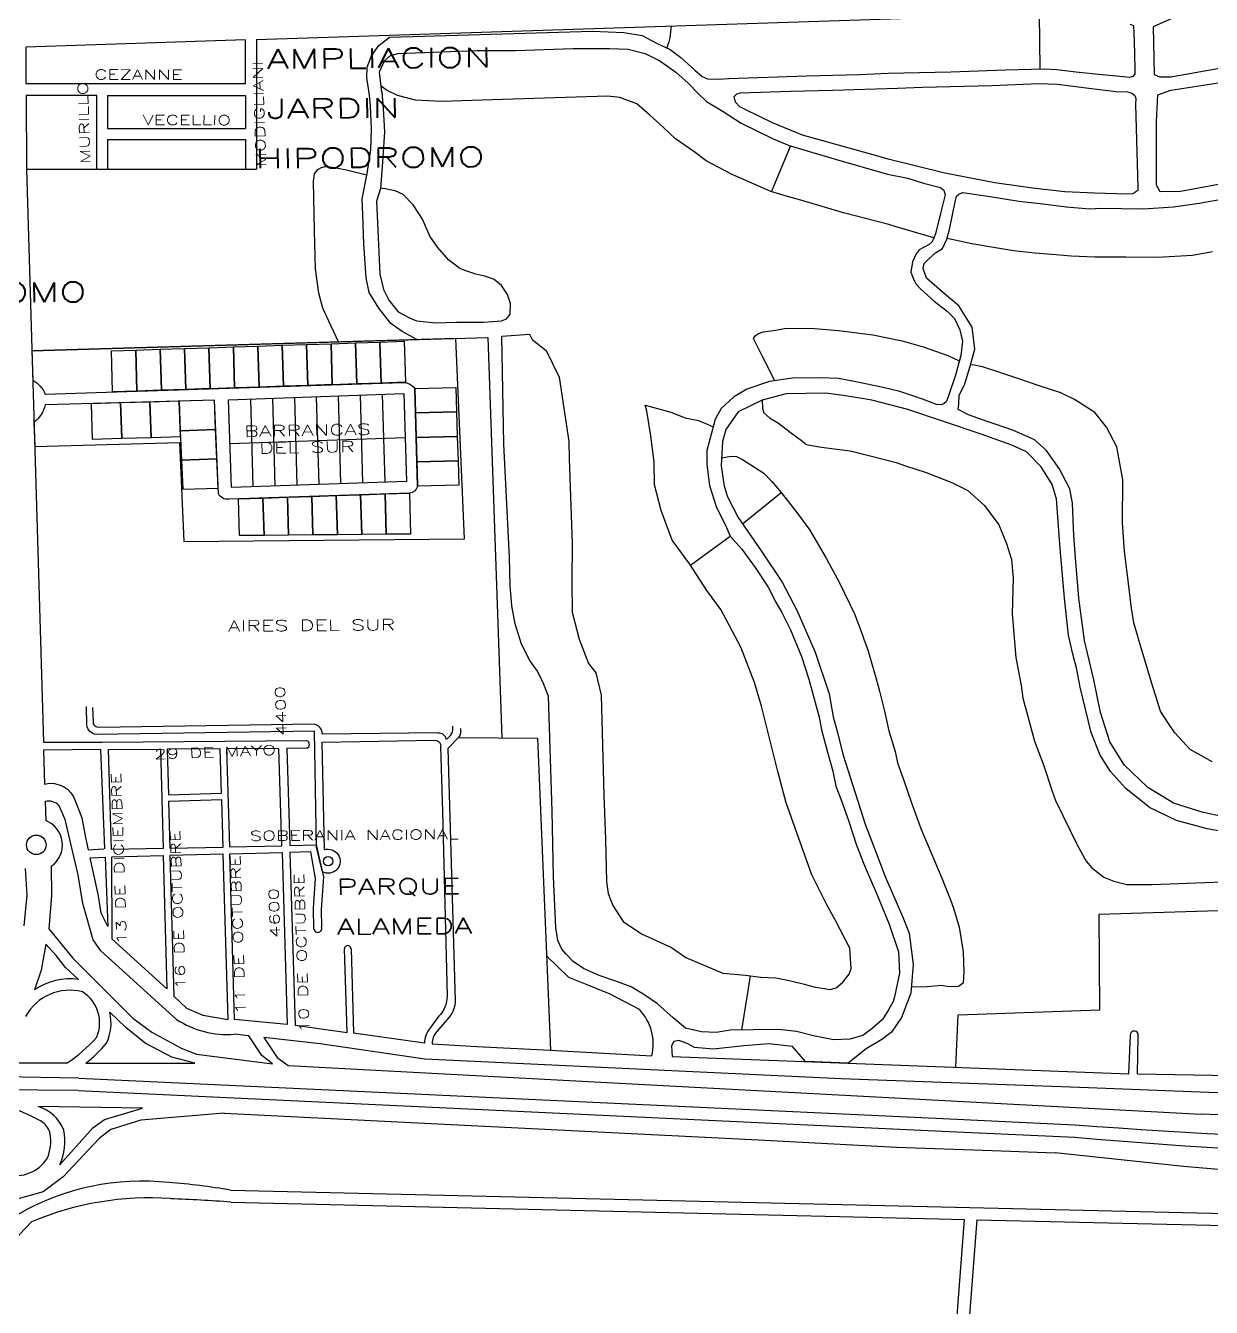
# Model space of a CAD drawing. Header units: millimetres. Extents: x 4374322 to 4409026, y 6503580 to 6534206.
# Drawn here: x 4387386 to 4388599, y 6518517 to 6519829 of the extents above; entities that cross this region are included whole.
import ezdxf

# ---------------------------------------------------------------- set-up
doc = ezdxf.new("R2010")
doc.units = ezdxf.units.MM
for name, color, linetype in [('LINEA CALLE', 252, 'Continuous'), ('LOTES', 252, 'Continuous'), ('NOMBRE BARRIO', 8, 'Continuous'), ('NOMBRE CALLE', 252, 'Continuous')]:
    doc.layers.add(name, color=color, linetype=linetype)
doc.styles.add('ROMANS', font='romans')

msp = doc.modelspace()

# ---------------------------------------------------------------- linework, layer by layer
at = {"layer": 'LINEA CALLE', "transparency": 33554687}
for p, q in [((4387622, 6519814.9), (4388480.1, 6519843)), ((4388423.1, 6519841.1), (4388423.8, 6519784.9)), ((4388581.1, 6519846.3), (4388539.8, 6519828)), ((4388046.5, 6519828.8), (4388044.9, 6519816.8)), ((4388520, 6519828.9), (4388516, 6519830.4)), ((4388520.5, 6519813.4), (4388520, 6519828.9)), ((4388539.8, 6519828), (4388540.8, 6519779.1)), ((4387622, 6519814.9), (4387622, 6519682.1)), ((4387747.1, 6519808.9), (4387758, 6519817.4)), ((4387758, 6519817.4), (4387965.9, 6519823.5)), ((4387965.9, 6519823.5), (4387998, 6519822.3)), ((4387998, 6519822.3), (4388016.8, 6519819)), ((4388016.8, 6519819), (4388031.2, 6519811.3)), ((4388044.9, 6519816.8), (4388043.9, 6519812.7)), ((4387739.6, 6519798.1), (4387747.1, 6519808.9)), ((4387767, 6519800.5), (4387847.6, 6519803.7)), ((4387847.6, 6519803.7), (4387887, 6519803.6)), ((4387887, 6519803.6), (4387946.1, 6519805.8)), ((4387946.1, 6519805.8), (4387983.2, 6519805.9)), ((4387983.2, 6519805.9), (4388002.3, 6519805.1)), ((4388002.3, 6519805.1), (4388019.8, 6519800.5)), ((4388031.2, 6519811.3), (4388045.3, 6519804.7)), ((4388043.9, 6519812.7), (4388042, 6519806.3)), ((4388045.3, 6519804.7), (4388056.1, 6519796.7)), ((4388521.1, 6519785.1), (4388520.5, 6519813.4)), ((4387735.1, 6519786.8), (4387739.6, 6519798.1)), ((4387747.8, 6519782), (4387752.9, 6519793)), ((4387752.9, 6519793), (4387759.2, 6519798.7)), ((4387759.2, 6519798.7), (4387767, 6519800.5)), ((4388019.8, 6519800.5), (4388034.9, 6519793.3)), ((4388034.9, 6519793.3), (4388051.3, 6519781.4)), ((4388056.1, 6519796.7), (4388070.5, 6519783.5)), ((4387734.9, 6519776), (4387735.1, 6519786.8)), ((4387737.5, 6519758), (4387734.9, 6519776)), ((4387750.2, 6519760.9), (4387747.8, 6519782)), ((4388051.3, 6519781.4), (4388063.7, 6519770.3)), ((4388070.5, 6519783.5), (4388078, 6519777.2)), ((4388078, 6519777.2), (4388083.5, 6519774.6)), ((4388083.5, 6519774.6), (4388094.9, 6519774.3)), ((4388094.9, 6519774.3), (4388105.5, 6519774.9)), ((4388105.5, 6519774.9), (4388184.9, 6519777.9)), ((4388184.9, 6519777.9), (4388239.2, 6519779.1)), ((4388239.2, 6519779.1), (4388268.4, 6519780.4)), ((4388268.4, 6519780.4), (4388332.7, 6519781.9)), ((4388332.7, 6519781.9), (4388388.6, 6519783.9)), ((4388388.6, 6519783.9), (4388415.3, 6519784.7)), ((4388415.3, 6519784.7), (4388428.6, 6519785.1)), ((4388428.6, 6519785.1), (4388441.2, 6519784.2)), ((4388441.2, 6519784.2), (4388460.4, 6519781.9)), ((4388460.4, 6519781.9), (4388487.6, 6519779.2)), ((4388487.6, 6519779.2), (4388509.2, 6519777.2)), ((4388509.2, 6519777.2), (4388515.8, 6519776.5)), ((4388515.8, 6519776.5), (4388519.6, 6519777.3)), ((4388519.6, 6519777.3), (4388521.1, 6519779.8)), ((4388521.1, 6519779.8), (4388521.1, 6519785.1)), ((4388540.8, 6519779.1), (4388546.1, 6519776.8)), ((4388546.1, 6519776.8), (4388557.7, 6519776.7)), ((4388557.7, 6519776.7), (4388607.5, 6519785.5)), ((4387755.1, 6519763), (4387749.4, 6519767.3)), ((4387766.3, 6519757.6), (4387755.1, 6519763)), ((4388063.7, 6519770.3), (4388074.1, 6519759.8)), ((4388117.3, 6519760.4), (4388168.6, 6519762.1)), ((4388168.6, 6519762.1), (4388211.5, 6519763.1)), ((4388211.5, 6519763.1), (4388278.1, 6519765.3)), ((4388278.1, 6519765.3), (4388303.6, 6519766.2)), ((4388303.6, 6519766.2), (4388374.4, 6519768)), ((4388374.4, 6519768), (4388422.6, 6519769.8)), ((4388422.6, 6519769.8), (4388441.7, 6519769.2)), ((4388441.7, 6519769.2), (4388476.5, 6519764.9)), ((4388476.5, 6519764.9), (4388501.9, 6519761.9)), ((4388501.9, 6519761.9), (4388513.5, 6519761.3)), ((4388544.5, 6519758.5), (4388557.7, 6519763.1)), ((4388557.7, 6519763.1), (4388584.4, 6519767.1)), ((4388584.4, 6519767.1), (4388623.6, 6519773.4)), ((4387469.5, 6519757.7), (4387610.8, 6519757.7)), ((4387469.5, 6519757.7), (4387469.5, 6519723.7)), ((4387610.8, 6519757.7), (4387610.8, 6519723.7)), ((4387738.5, 6519747.1), (4387737.5, 6519758)), ((4387750.2, 6519760.9), (4387751.7, 6519744.2)), ((4387784.8, 6519752.8), (4387766.3, 6519757.6)), ((4387811.2, 6519751.6), (4387784.8, 6519752.8)), ((4387863.6, 6519753.1), (4387811.2, 6519751.6)), ((4387927.4, 6519755.1), (4387863.6, 6519753.1)), ((4387981.6, 6519757), (4387927.4, 6519755.1)), ((4387993.9, 6519755.7), (4387981.6, 6519757)), ((4388011.2, 6519749), (4387993.9, 6519755.7)), ((4388024.3, 6519738), (4388011.2, 6519749)), ((4388074.1, 6519759.8), (4388082.5, 6519751.4)), ((4388082.5, 6519751.4), (4388099.7, 6519741.2)), ((4388110.7, 6519756.5), (4388113.6, 6519759.3)), ((4388112.1, 6519750.8), (4388110.7, 6519756.5)), ((4388116.5, 6519746.1), (4388112.1, 6519750.8)), ((4388113.6, 6519759.3), (4388117.3, 6519760.4)), ((4388513.5, 6519761.3), (4388517.7, 6519760.1)), ((4388517.7, 6519760.1), (4388520.9, 6519757.6)), ((4388520.9, 6519757.6), (4388522.1, 6519754.6)), ((4388522.1, 6519754.6), (4388521.7, 6519748.3)), ((4388521.7, 6519748.3), (4388524.1, 6519663.6)), ((4388543.1, 6519731), (4388544.5, 6519758.5)), ((4387739.7, 6519723.5), (4387738.5, 6519747.1)), ((4387751.7, 6519744.2), (4387753, 6519720.3)), ((4388038.4, 6519724.9), (4388024.3, 6519738)), ((4388099.7, 6519741.2), (4388118, 6519729.2)), ((4388122.2, 6519743.2), (4388116.5, 6519746.1)), ((4388150.2, 6519729.6), (4388122.2, 6519743.2)), ((4387469.5, 6519723.7), (4387610.8, 6519723.7)), ((4387739.1, 6519701.9), (4387739.7, 6519723.5)), ((4388050.9, 6519713.3), (4388038.4, 6519724.9)), ((4388118, 6519729.2), (4388150.8, 6519713.4)), ((4388180.8, 6519717.2), (4388150.2, 6519729.6)), ((4388543, 6519666), (4388543.1, 6519731)), ((4387469.5, 6519712.6), (4387469.5, 6519682.1)), ((4387469.5, 6519712.6), (4387610.8, 6519712.6)), ((4387610.8, 6519712.6), (4387610.8, 6519682.1)), ((4387753, 6519720.3), (4387751.7, 6519699.5)), ((4388069.4, 6519700.3), (4388050.9, 6519713.3)), ((4388150.8, 6519713.4), (4388167, 6519706.3)), ((4388249.3, 6519698.1), (4388180.8, 6519717.2)), ((4387735.2, 6519677.9), (4387739.1, 6519701.9)), ((4387751.7, 6519699.5), (4387750.2, 6519680.3)), ((4388082.1, 6519690.9), (4388069.4, 6519700.3)), ((4388149, 6519659.1), (4388168.4, 6519705.8)), ((4388167, 6519706.3), (4388215.6, 6519692.1)), ((4388269.8, 6519692.3), (4388249.3, 6519698.1)), ((4387684.6, 6519681.9), (4387688.4, 6519684.1)), ((4387688.4, 6519684.1), (4387692.2, 6519684.8)), ((4387692.2, 6519684.8), (4387699.6, 6519684.3)), ((4387699.6, 6519684.3), (4387714, 6519681.4)), ((4388094.6, 6519684.3), (4388082.1, 6519690.9)), ((4388108.7, 6519676.7), (4388094.6, 6519684.3)), ((4388215.6, 6519692.1), (4388267.9, 6519677)), ((4388326.3, 6519678.2), (4388269.8, 6519692.3)), ((4387386.7, 6519682.1), (4387403.8, 6519095.8)), ((4387386.7, 6519682.1), (4387622, 6519682.1)), ((4387680.3, 6519670), (4387681.4, 6519677.4)), ((4387681.4, 6519619.2), (4387680.3, 6519670)), ((4387681.4, 6519677.4), (4387684.6, 6519681.9)), ((4387714, 6519681.4), (4387727.8, 6519678.2)), ((4387727.8, 6519678.2), (4387734.9, 6519676.4)), ((4387730, 6519651.8), (4387735.2, 6519677.9)), ((4387750.2, 6519680.3), (4387748.8, 6519662.5)), ((4388148.3, 6519659.3), (4388108.7, 6519676.7)), ((4388267.9, 6519677), (4388288.5, 6519672.9)), ((4388288.5, 6519672.9), (4388304.5, 6519667.9)), ((4388377.6, 6519668.4), (4388326.3, 6519678.2)), ((4387748.8, 6519662.5), (4387744.9, 6519649.4)), ((4387753.8, 6519662.1), (4387748.8, 6519662.8)), ((4387763.9, 6519660), (4387753.8, 6519662.1)), ((4387772.1, 6519656.4), (4387763.9, 6519660)), ((4388165.3, 6519654.1), (4388148.3, 6519659.3)), ((4388304.5, 6519667.9), (4388322, 6519663.6)), ((4388322, 6519663.6), (4388325.5, 6519660.9)), ((4388325.5, 6519660.9), (4388326.9, 6519655.9)), ((4388338.5, 6519654.5), (4388340.9, 6519656.8)), ((4388340.9, 6519656.8), (4388344.4, 6519658.2)), ((4388344.4, 6519658.2), (4388346.9, 6519658.1)), ((4388346.9, 6519658.1), (4388372.8, 6519654.4)), ((4388404.3, 6519664.5), (4388377.6, 6519668.4)), ((4388416.2, 6519662.8), (4388404.3, 6519664.5)), ((4388449.3, 6519659.1), (4388416.2, 6519662.8)), ((4388479.6, 6519657.7), (4388449.3, 6519659.1)), ((4388513.3, 6519656.6), (4388479.6, 6519657.7)), ((4388519, 6519657), (4388513.3, 6519656.6)), ((4388523.9, 6519660.3), (4388519, 6519657)), ((4388524.1, 6519663.6), (4388523.9, 6519660.3)), ((4388546.9, 6519659), (4388543, 6519666)), ((4388567.5, 6519659.5), (4388546.9, 6519659)), ((4388613.8, 6519668), (4388567.5, 6519659.5)), ((4387730.7, 6519635.6), (4387730, 6519651.8)), ((4387744.9, 6519649.4), (4387746.2, 6519619.7)), ((4387782.2, 6519645.8), (4387772.1, 6519656.4)), ((4387791.9, 6519631.2), (4387782.2, 6519645.8)), ((4388179.1, 6519650.4), (4388165.3, 6519654.1)), ((4388222.8, 6519637.6), (4388179.1, 6519650.4)), ((4388326.9, 6519655.9), (4388322.1, 6519636.7)), ((4388331.3, 6519620.4), (4388337.2, 6519648.7)), ((4388337.2, 6519648.7), (4388338.5, 6519654.5)), ((4388372.8, 6519654.4), (4388402.3, 6519649.4)), ((4388402.3, 6519649.4), (4388424.2, 6519647.1)), ((4388424.2, 6519647.1), (4388450.9, 6519643.7)), ((4388450.9, 6519643.7), (4388474.8, 6519641.8)), ((4388529.5, 6519641.8), (4388560.4, 6519643.7)), ((4388560.4, 6519643.7), (4388586.6, 6519647.4)), ((4388586.6, 6519647.4), (4388613.7, 6519652.2)), ((4387731.7, 6519605.7), (4387730.7, 6519635.6)), ((4387799.3, 6519613.5), (4387791.9, 6519631.2)), ((4388269.2, 6519625.5), (4388222.8, 6519637.6)), ((4388322.1, 6519636.7), (4388316.8, 6519616)), ((4388474.8, 6519641.8), (4388485.9, 6519642.3)), ((4388485.9, 6519642.3), (4388529.5, 6519641.8)), ((4387682.3, 6519580.3), (4387681.4, 6519619.2)), ((4387746.2, 6519619.7), (4387748.3, 6519574.7)), ((4388276.5, 6519623.1), (4388269.2, 6519625.5)), ((4388315.3, 6519612.1), (4388276.5, 6519623.1)), ((4388328.4, 6519610.6), (4388331.3, 6519620.4)), ((4387734.1, 6519570.9), (4387731.7, 6519605.7)), ((4387807.3, 6519602.4), (4387799.3, 6519613.5)), ((4388310.3, 6519605), (4388300.3, 6519599.7)), ((4388313.6, 6519607.7), (4388310.3, 6519605)), ((4388316.8, 6519616), (4388313.6, 6519607.7)), ((4388324.2, 6519600.9), (4388328.4, 6519610.6)), ((4388328.7, 6519611.7), (4388354.1, 6519606.2)), ((4388354.1, 6519606.2), (4388372.2, 6519603.1)), ((4387818.5, 6519589.3), (4387807.3, 6519602.4)), ((4388297.1, 6519595.6), (4388293.5, 6519587.5)), ((4388300.3, 6519599.7), (4388297.1, 6519595.6)), ((4388310.2, 6519590.6), (4388317, 6519596.6)), ((4388317, 6519596.6), (4388324.2, 6519600.9)), ((4388372.2, 6519603.1), (4388396.6, 6519599.1)), ((4388396.6, 6519599.1), (4388418.5, 6519596.7)), ((4388418.5, 6519596.7), (4388439.9, 6519594.8)), ((4388439.9, 6519594.8), (4388455.9, 6519593.6)), ((4388455.9, 6519593.6), (4388480.1, 6519592.6)), ((4388480.1, 6519592.6), (4388511.6, 6519592.5)), ((4388511.6, 6519592.5), (4388544.1, 6519592.2)), ((4388544.1, 6519592.2), (4388580, 6519594.2)), ((4388580, 6519594.2), (4388600.5, 6519598)), ((4387685.7, 6519555.2), (4387682.3, 6519580.3)), ((4387830.2, 6519580.6), (4387818.5, 6519589.3)), ((4387836.1, 6519578.2), (4387830.2, 6519580.6)), ((4387846.6, 6519574.6), (4387836.1, 6519578.2)), ((4388293.5, 6519587.5), (4388291.8, 6519576.9)), ((4388304.3, 6519580.4), (4388305.4, 6519585.8)), ((4388307.6, 6519570.7), (4388304.3, 6519580.4)), ((4388305.4, 6519585.8), (4388310.2, 6519590.6)), ((4387737.4, 6519556), (4387734.1, 6519570.9)), ((4387748.3, 6519574.7), (4387752, 6519558.9)), ((4387855.7, 6519572.8), (4387846.6, 6519574.6)), ((4387865.1, 6519569.2), (4387855.7, 6519572.8)), ((4387872.6, 6519563.1), (4387865.1, 6519569.2)), ((4388291.8, 6519576.9), (4388294, 6519570.5)), ((4388294, 6519570.5), (4388296.8, 6519565)), ((4388296.8, 6519565), (4388301.6, 6519559.8)), ((4388323.9, 6519556.5), (4388307.6, 6519570.7)), ((4387689.9, 6519539.9), (4387685.7, 6519555.2)), ((4387747.1, 6519539.9), (4387737.4, 6519556)), ((4387752, 6519558.9), (4387757.3, 6519548.3)), ((4387879, 6519553.9), (4387872.6, 6519563.1)), ((4387881.8, 6519544.6), (4387879, 6519553.9)), ((4388301.6, 6519559.8), (4388315.5, 6519547.2)), ((4388340.8, 6519542.5), (4388323.9, 6519556.5)), ((4387695.9, 6519526.5), (4387689.9, 6519539.9)), ((4387759.5, 6519524.4), (4387747.1, 6519539.9)), ((4387757.3, 6519548.3), (4387766.9, 6519536.2)), ((4387881.5, 6519533.9), (4387881.8, 6519544.6)), ((4388315.5, 6519547.2), (4388328.7, 6519537)), ((4388354.6, 6519520.4), (4388340.8, 6519542.5)), ((4387706, 6519505.5), (4387695.9, 6519526.5)), ((4387766.9, 6519536.2), (4387778.6, 6519530.1)), ((4387778.6, 6519530.1), (4387785.7, 6519527)), ((4387785.7, 6519527), (4387806, 6519525)), ((4387806, 6519525), (4387826.8, 6519525.5)), ((4387826.8, 6519525.5), (4387854.4, 6519525.7)), ((4387854.4, 6519525.7), (4387872.7, 6519527.1)), ((4387872.7, 6519527.1), (4387877.8, 6519528.9)), ((4387877.8, 6519528.9), (4387881.5, 6519533.9)), ((4388328.7, 6519537), (4388336.2, 6519529.2)), ((4388336.2, 6519529.2), (4388341.8, 6519517.8)), ((4387771.2, 6519516.1), (4387759.5, 6519524.4)), ((4387785.9, 6519507.8), (4387771.2, 6519516.1)), ((4387872.9, 6519511.2), (4387901.4, 6519513.2)), ((4387901.4, 6519513.2), (4387904, 6519507.8)), ((4388130.8, 6519508.9), (4388132.7, 6519512.1)), ((4388132.7, 6519512.1), (4388135.9, 6519514.1)), ((4388135.9, 6519514.1), (4388140.4, 6519515.7)), ((4388140.4, 6519515.7), (4388151.1, 6519517.2)), ((4388151.1, 6519517.2), (4388164.5, 6519519.5)), ((4388164.5, 6519519.5), (4388193.2, 6519519)), ((4388193.2, 6519519), (4388217.6, 6519517)), ((4388217.6, 6519517), (4388252.8, 6519512.6)), ((4388252.8, 6519512.6), (4388282.8, 6519506.5)), ((4388341.8, 6519517.8), (4388344.4, 6519506.1)), ((4388357.1, 6519497.9), (4388354.6, 6519520.4)), ((4387392.1, 6519496.4), (4387858.6, 6519509.9)), ((4387858.6, 6519509.9), (4387873.2, 6519100)), ((4387875, 6519400.9), (4387872.9, 6519511.2)), ((4387904, 6519507.8), (4387918.4, 6519496.6)), ((4388133.6, 6519502.7), (4388130.8, 6519508.9)), ((4388139.5, 6519491.3), (4388133.6, 6519502.7)), ((4388282.8, 6519506.5), (4388304.4, 6519500.2)), ((4388304.4, 6519500.2), (4388329.7, 6519491.4)), ((4388344.4, 6519506.1), (4388342.8, 6519491.5)), ((4387918.4, 6519496.6), (4387931.9, 6519469.2)), ((4388152.6, 6519465.7), (4388139.5, 6519491.3)), ((4388329.7, 6519491.4), (4388341.3, 6519485.9)), ((4388342.8, 6519491.5), (4388337.5, 6519471.5)), ((4388352.3, 6519480.6), (4388357.1, 6519497.9)), ((4388346.8, 6519462.4), (4388352.3, 6519480.6)), ((4388356.6, 6519481.5), (4388352.7, 6519482.1)), ((4388365, 6519479.9), (4388356.6, 6519481.5)), ((4388381.6, 6519474.4), (4388365, 6519479.9)), ((4388401.1, 6519467.8), (4388381.6, 6519474.4)), ((4387931.9, 6519469.2), (4387936.6, 6519437.5)), ((4388147.1, 6519464.9), (4388123.9, 6519457)), ((4388170.7, 6519468.4), (4388147.1, 6519464.9)), ((4388198.5, 6519468.6), (4388170.7, 6519468.4)), ((4388217.8, 6519467.8), (4388198.5, 6519468.6)), ((4388235.2, 6519464.7), (4388217.8, 6519467.8)), ((4388263.3, 6519458.6), (4388235.2, 6519464.7)), ((4388337.5, 6519471.5), (4388329.8, 6519449.3)), ((4388341.3, 6519450.4), (4388346.8, 6519462.4)), ((4388423.1, 6519460.5), (4388401.1, 6519467.8)), ((4388445.1, 6519453.2), (4388423.1, 6519460.5)), ((4388110.1, 6519449), (4388097.7, 6519437.1)), ((4388123.9, 6519457), (4388110.1, 6519449)), ((4388164.1, 6519452.4), (4388139.4, 6519445.6)), ((4388204.8, 6519453), (4388164.1, 6519452.4)), ((4388224.9, 6519450.3), (4388204.8, 6519453)), ((4388251.9, 6519445.9), (4388224.9, 6519450.3)), ((4388280.5, 6519454.6), (4388263.3, 6519458.6)), ((4388293.7, 6519450.1), (4388280.5, 6519454.6)), ((4388303.5, 6519446.9), (4388293.7, 6519450.1)), ((4388317.9, 6519441.4), (4388303.5, 6519446.9)), ((4388329.8, 6519449.3), (4388328, 6519444.4)), ((4388340.7, 6519441.9), (4388341.3, 6519450.4)), ((4388459.2, 6519446.4), (4388445.1, 6519453.2)), ((4387936.6, 6519437.5), (4387941.7, 6519403.4)), ((4388021.3, 6519434.6), (4388019.9, 6519440.5)), ((4388019.9, 6519440.5), (4388028.7, 6519438.1)), ((4388025.7, 6519409.2), (4388021.3, 6519434.6)), ((4388028.7, 6519438.1), (4388045.9, 6519433.4)), ((4388045.9, 6519433.4), (4388060.8, 6519427.8)), ((4388097.7, 6519437.1), (4388091.1, 6519425.7)), ((4388115, 6519433.9), (4388102.3, 6519415.8)), ((4388139.4, 6519445.6), (4388115, 6519433.9)), ((4388139.4, 6519445.6), (4388139.9, 6519437.7)), ((4388139.9, 6519437.7), (4388141.1, 6519432.8)), ((4388288.7, 6519436.3), (4388251.9, 6519445.9)), ((4388325.2, 6519424), (4388288.7, 6519436.3)), ((4388322.5, 6519441), (4388317.9, 6519441.4)), ((4388325.3, 6519442), (4388322.5, 6519441)), ((4388328, 6519444.4), (4388325.3, 6519442)), ((4388340.2, 6519436.2), (4388340.7, 6519441.9)), ((4388350.8, 6519430.7), (4388340.2, 6519436.2)), ((4388480, 6519433.3), (4388459.2, 6519446.4)), ((4388060.8, 6519427.8), (4388074.3, 6519424.9)), ((4388074.3, 6519424.9), (4388085.6, 6519420.3)), ((4388089.9, 6519420.8), (4388083, 6519394.4)), ((4388085.6, 6519420.3), (4388089.3, 6519418.4)), ((4388091.1, 6519425.7), (4388089.9, 6519420.8)), ((4388141.1, 6519432.8), (4388147, 6519427.7)), ((4388147, 6519427.7), (4388156.3, 6519422.2)), ((4388156.3, 6519422.2), (4388168, 6519412.9)), ((4388363.5, 6519410.9), (4388325.2, 6519424)), ((4388369.9, 6519423.8), (4388350.8, 6519430.7)), ((4388395.9, 6519415.1), (4388369.9, 6519423.8)), ((4388492, 6519418), (4388480, 6519433.3)), ((4388028.9, 6519382.5), (4388025.7, 6519409.2)), ((4388102.3, 6519415.8), (4388098.9, 6519403.4)), ((4388168, 6519412.9), (4388179.8, 6519404.5)), ((4388395.1, 6519399.7), (4388363.5, 6519410.9)), ((4388418.3, 6519405.1), (4388395.9, 6519415.1)), ((4388502.6, 6519398.1), (4388492, 6519418)), ((4387881, 6519284.6), (4387875, 6519400.9)), ((4387941.7, 6519403.4), (4387942.1, 6519386)), ((4388083, 6519394.4), (4388082.8, 6519380)), ((4388098.9, 6519403.4), (4388097.5, 6519378.4)), ((4388179.8, 6519404.5), (4388184.8, 6519400.4)), ((4388184.8, 6519400.4), (4388198, 6519398)), ((4388198, 6519398), (4388213.1, 6519395.8)), ((4388213.1, 6519395.8), (4388229.4, 6519394)), ((4388229.4, 6519394), (4388254.1, 6519387.9)), ((4388409.9, 6519392.9), (4388395.1, 6519399.7)), ((4388430.2, 6519394.7), (4388418.3, 6519405.1)), ((4388443.5, 6519375.8), (4388430.2, 6519394.7)), ((4388508.7, 6519364.2), (4388502.6, 6519398.1)), ((4387942.1, 6519386), (4387945.1, 6519298.6)), ((4388029.3, 6519359), (4388028.9, 6519382.5)), ((4388098, 6519386.8), (4388107.8, 6519388.6)), ((4388107.8, 6519388.6), (4388113.1, 6519388.2)), ((4388113.1, 6519388.2), (4388119.5, 6519385.1)), ((4388119.5, 6519385.1), (4388131.5, 6519377.2)), ((4388254.1, 6519387.9), (4388276.6, 6519382.1)), ((4388276.6, 6519382.1), (4388286.1, 6519378.7)), ((4388425.1, 6519377.5), (4388409.9, 6519392.9)), ((4388082.8, 6519380), (4388085.5, 6519358.3)), ((4388097.5, 6519378.4), (4388100.5, 6519357.8)), ((4388131.5, 6519377.2), (4388141.1, 6519371)), ((4388141.1, 6519371), (4388149.3, 6519362.6)), ((4388286.1, 6519378.7), (4388307.3, 6519371.7)), ((4388307.3, 6519371.7), (4388334.2, 6519361.3)), ((4388436.4, 6519359.6), (4388425.1, 6519377.5)), ((4388454.4, 6519355.1), (4388443.5, 6519375.8)), ((4388036.1, 6519332.8), (4388029.3, 6519359)), ((4388085.5, 6519358.3), (4388092.9, 6519335.8)), ((4388100.5, 6519357.8), (4388104, 6519346.9)), ((4388149.3, 6519362.6), (4388159, 6519351.1)), ((4388334.2, 6519361.3), (4388350, 6519353.3)), ((4388440.7, 6519344.6), (4388436.4, 6519359.6)), ((4388457.2, 6519340.3), (4388454.4, 6519355.1)), ((4388508.3, 6519320.4), (4388508.7, 6519364.2)), ((4388104, 6519346.9), (4388114.9, 6519325.8)), ((4388119.5, 6519319.1), (4388159, 6519351.1)), ((4388159, 6519351.1), (4388174.9, 6519330.7)), ((4388350, 6519353.3), (4388367, 6519338.1)), ((4388444.4, 6519294), (4388440.7, 6519344.6)), ((4388047.4, 6519302.6), (4388036.1, 6519332.8)), ((4388092.9, 6519335.8), (4388102, 6519317.8)), ((4388174.9, 6519330.7), (4388188.4, 6519312.8)), ((4388367, 6519338.1), (4388373, 6519330.1)), ((4388373, 6519330.1), (4388381.6, 6519318)), ((4388458.4, 6519306.8), (4388457.2, 6519340.3)), ((4388102, 6519317.8), (4388106.7, 6519306.7)), ((4388114.9, 6519325.8), (4388137.7, 6519292.6)), ((4388381.6, 6519318), (4388389.5, 6519299)), ((4388510.5, 6519290.9), (4388508.3, 6519320.4)), ((4388065.5, 6519277.8), (4388047.4, 6519302.6)), ((4388066.2, 6519276.8), (4388106.7, 6519306.7)), ((4388106.7, 6519306.7), (4388118.7, 6519293.1)), ((4388188.4, 6519312.8), (4388204.9, 6519284)), ((4388460.2, 6519284.5), (4388458.4, 6519306.8)), ((4387945.1, 6519298.6), (4387944.6, 6519259.9)), ((4388118.7, 6519293.1), (4388132.3, 6519274.5)), ((4388137.7, 6519292.6), (4388160, 6519259.4)), ((4388389.5, 6519299), (4388394.6, 6519282.6)), ((4388449, 6519243), (4388444.4, 6519294)), ((4388513.2, 6519269.2), (4388510.5, 6519290.9)), ((4387881.5, 6519256), (4387881, 6519284.6)), ((4388083, 6519251), (4388065.5, 6519277.8)), ((4388204.9, 6519284), (4388218.7, 6519258.8)), ((4388394.6, 6519282.6), (4388396.4, 6519263.4)), ((4388463.6, 6519242.9), (4388460.2, 6519284.5)), ((4388132.3, 6519274.5), (4388145.8, 6519254.4)), ((4388396.4, 6519263.4), (4388395.5, 6519226.9)), ((4388517.5, 6519232.7), (4388513.2, 6519269.2)), ((4387883.3, 6519235.1), (4387881.5, 6519256)), ((4387944.6, 6519259.9), (4387944.9, 6519228.7)), ((4388097.1, 6519231.3), (4388083, 6519251)), ((4388145.8, 6519254.4), (4388153.6, 6519238.9)), ((4388160, 6519259.4), (4388174.9, 6519230.8)), ((4388218.7, 6519258.8), (4388234, 6519227.1)), ((4388153.6, 6519238.9), (4388159.5, 6519228.5)), ((4388453, 6519205.1), (4388449, 6519243)), ((4388469.5, 6519199.9), (4388463.6, 6519242.9)), ((4387886.7, 6519216.9), (4387883.3, 6519235.1)), ((4387944.9, 6519228.7), (4387952.1, 6519201)), ((4388117.8, 6519192.8), (4388097.1, 6519231.3)), ((4388159.5, 6519228.5), (4388168.5, 6519210.8)), ((4388174.9, 6519230.8), (4388193.8, 6519187.8)), ((4388234, 6519227.1), (4388241.8, 6519206.3)), ((4388395.5, 6519226.9), (4388399.1, 6519182.3)), ((4388519.8, 6519217.9), (4388517.5, 6519232.7)), ((4387893.1, 6519195.9), (4387886.7, 6519216.9)), ((4388168.5, 6519210.8), (4388179.8, 6519183.3)), ((4388526.4, 6519195.8), (4388519.8, 6519217.9)), ((4387952.1, 6519201), (4387961.6, 6519176.2)), ((4388241.8, 6519206.3), (4388244, 6519200.2)), ((4388244, 6519200.2), (4388247.8, 6519190.2)), ((4388457.4, 6519185.6), (4388453, 6519205.1)), ((4388478.9, 6519159.3), (4388469.5, 6519199.9)), ((4387901.8, 6519179.3), (4387893.1, 6519195.9)), ((4388131.8, 6519156.7), (4388117.8, 6519192.8)), ((4388193.8, 6519187.8), (4388208, 6519145.2)), ((4388247.8, 6519190.2), (4388251.9, 6519175.7)), ((4388461.2, 6519171.9), (4388457.4, 6519185.6)), ((4388538.3, 6519155.8), (4388526.4, 6519195.8)), ((4387909.5, 6519168.4), (4387901.8, 6519179.3)), ((4387961.6, 6519176.2), (4387969.2, 6519166.8)), ((4388179.8, 6519183.3), (4388187.4, 6519160.1)), ((4388251.9, 6519175.7), (4388255.7, 6519161.8)), ((4388399.1, 6519182.3), (4388404.5, 6519153.8)), ((4388464.9, 6519151.9), (4388461.2, 6519171.9)), ((4387915.4, 6519156.5), (4387909.5, 6519168.4)), ((4387969.2, 6519166.8), (4387974.6, 6519143.7)), ((4388187.4, 6519160.1), (4388192.6, 6519140)), ((4388255.7, 6519161.8), (4388259.5, 6519147.9)), ((4388485.8, 6519126), (4388478.9, 6519159.3)), ((4387920.9, 6519142.9), (4387915.4, 6519156.5)), ((4388138.8, 6519132.6), (4388131.8, 6519156.7)), ((4388208, 6519145.2), (4388212.1, 6519121.7)), ((4388259.5, 6519147.9), (4388264.7, 6519127.4)), ((4388404.5, 6519153.8), (4388406.3, 6519140.7)), ((4388476.2, 6519105.6), (4388464.9, 6519151.9)), ((4388547.3, 6519127.3), (4388538.3, 6519155.8)), ((4387924.5, 6519025), (4387920.9, 6519142.9)), ((4387974.6, 6519143.7), (4387977.5, 6519041.3)), ((4388155.4, 6519065.6), (4388138.8, 6519132.6)), ((4388192.6, 6519140), (4388198, 6519121.3)), ((4388406.3, 6519140.7), (4388411.2, 6519123.4)), ((4388198, 6519121.3), (4388200.3, 6519108.4)), ((4388212.1, 6519121.7), (4388217, 6519104.3)), ((4388264.7, 6519127.4), (4388269.3, 6519107.3)), ((4388411.2, 6519123.4), (4388418.2, 6519096.6)), ((4388495.4, 6519095.9), (4388485.8, 6519126)), ((4388555.5, 6519114.9), (4388547.3, 6519127.3)), ((4388200.3, 6519108.4), (4388206.5, 6519085.4)), ((4388269.3, 6519107.3), (4388275.5, 6519086.1)), ((4388485.3, 6519082.3), (4388476.2, 6519105.6)), ((4388561.9, 6519105.1), (4388555.5, 6519114.9)), ((4387403.8, 6519095.8), (4387463.9, 6519095.8)), ((4387463.9, 6519095.8), (4387673.3, 6519097.2)), ((4387828.8, 6519100.5), (4387909.5, 6519099.6)), ((4387909.5, 6519099.6), (4387922.7, 6518780.3)), ((4388217, 6519104.3), (4388222.2, 6519083.3)), ((4388418.2, 6519096.6), (4388427.3, 6519072.4)), ((4388510, 6519072.5), (4388495.4, 6519095.9)), ((4388577.7, 6519088.2), (4388561.9, 6519105.1)), ((4387673.4, 6519089.5), (4387653.1, 6519089.3)), ((4387653.1, 6519089.3), (4387656, 6518989.8)), ((4388206.5, 6519085.4), (4388211.7, 6519065.9)), ((4388222.2, 6519083.3), (4388244.9, 6519011.6)), ((4388275.5, 6519086.1), (4388278.1, 6519074.5)), ((4388495.9, 6519065.6), (4388485.3, 6519082.3)), ((4388600.1, 6519075.5), (4388577.7, 6519088.2)), ((4388278.1, 6519074.5), (4388284, 6519057.5)), ((4388427.3, 6519072.4), (4388436.3, 6519045.5)), ((4388534.1, 6519049.2), (4388510, 6519072.5)), ((4388164, 6519033.6), (4388155.4, 6519065.6)), ((4388211.7, 6519065.9), (4388215, 6519050.7)), ((4388284, 6519057.5), (4388292.2, 6519033.4)), ((4388511.6, 6519048.1), (4388495.9, 6519065.6)), ((4387977.5, 6519041.3), (4387979.2, 6518996)), ((4388215, 6519050.7), (4388220.2, 6519036.5)), ((4388436.3, 6519045.5), (4388439.7, 6519035.9)), ((4388535.9, 6519028.9), (4388511.6, 6519048.1)), ((4388560.4, 6519033.1), (4388534.1, 6519049.2)), ((4387405.6, 6519035.1), (4387406.2, 6519015.5)), ((4387426.1, 6519016.5), (4387419.9, 6519030.6)), ((4388178.6, 6518992.1), (4388164, 6519033.6)), ((4388220.2, 6519036.5), (4388227.7, 6519015.4)), ((4388292.2, 6519033.4), (4388302, 6519007.2)), ((4388439.7, 6519035.9), (4388461.8, 6518990.7)), ((4388563.6, 6519015.6), (4388535.9, 6519028.9)), ((4388590.7, 6519023.5), (4388560.4, 6519033.1)), ((4387432.3, 6518990.1), (4387426.1, 6519016.5)), ((4387925.9, 6518957.9), (4387924.5, 6519025)), ((4388227.7, 6519015.4), (4388236.2, 6518990.3)), ((4388594.9, 6519006.8), (4388563.6, 6519015.6)), ((4388610.3, 6519019.4), (4388590.7, 6519023.5)), ((4388244.9, 6519011.6), (4388266.1, 6518956.4)), ((4388302, 6519007.2), (4388312.3, 6518983.1)), ((4388612.2, 6519003.8), (4388594.9, 6519006.8)), ((4387439.4, 6518959.7), (4387432.3, 6518990.1)), ((4387656, 6518989.8), (4387683, 6518990.4)), ((4387683, 6518990.4), (4387690.6, 6518957.7)), ((4387979.2, 6518996), (4387980.1, 6518952.6)), ((4388190.4, 6518959.9), (4388178.6, 6518992.1)), ((4388236.2, 6518990.3), (4388243.1, 6518971.9)), ((4388461.8, 6518990.7), (4388471.2, 6518974)), ((4387677.5, 6518983.3), (4387656.2, 6518982.8)), ((4387656.2, 6518982.8), (4387661.5, 6518805.8)), ((4387682.3, 6518956), (4387677.5, 6518983.3)), ((4388312.3, 6518983.1), (4388323.3, 6518956.4)), ((4388243.1, 6518971.9), (4388246.9, 6518963)), ((4388246.9, 6518963), (4388255.8, 6518942.5)), ((4388471.2, 6518974), (4388476.8, 6518967)), ((4388476.8, 6518967), (4388489.1, 6518957.6)), ((4387444.1, 6518930.5), (4387439.4, 6518959.7)), ((4387680.2, 6518925.6), (4387682.3, 6518956)), ((4387690.6, 6518957.7), (4387688, 6518924.2)), ((4387928.4, 6518905.9), (4387925.9, 6518957.9)), ((4387980.1, 6518952.6), (4387981.8, 6518940.8)), ((4388205.3, 6518929.8), (4388190.4, 6518959.9)), ((4388266.1, 6518956.4), (4388283.6, 6518916.6)), ((4388323.3, 6518956.4), (4388332.4, 6518934.4)), ((4388489.1, 6518957.6), (4388499.3, 6518953.3)), ((4388499.3, 6518953.3), (4388512.7, 6518950)), ((4388512.7, 6518950), (4388527.3, 6518949.8)), ((4388527.3, 6518949.8), (4388538.7, 6518950.1)), ((4388538.7, 6518950.1), (4388684.1, 6518955.5)), ((4387981.8, 6518940.8), (4387986.7, 6518928.4)), ((4388255.8, 6518942.5), (4388269.6, 6518909.5)), ((4388484.3, 6518919.5), (4389017.5, 6518935.6)), ((4387454.8, 6518893.4), (4387444.1, 6518930.5)), ((4387680.8, 6518904.3), (4387680.2, 6518925.6)), ((4387688, 6518924.2), (4387688.6, 6518906.1)), ((4387986.7, 6518928.4), (4387997.4, 6518912)), ((4388214.4, 6518913), (4388205.3, 6518929.8)), ((4388332.4, 6518934.4), (4388335.5, 6518925.7)), ((4388335.5, 6518925.7), (4388341.1, 6518906.4)), ((4387997.4, 6518912), (4388016.1, 6518899.4)), ((4388229.2, 6518884.9), (4388214.4, 6518913)), ((4388269.6, 6518909.5), (4388278.9, 6518881)), ((4388283.6, 6518916.6), (4388290.1, 6518900)), ((4388485.2, 6518821.6), (4388484.3, 6518919.5)), ((4387930.2, 6518892.7), (4387928.4, 6518905.9)), ((4388016.1, 6518899.4), (4388046.8, 6518885.5)), ((4388290.1, 6518900), (4388294, 6518868)), ((4388341.1, 6518906.4), (4388345.2, 6518881)), ((4387462.6, 6518882.2), (4387454.8, 6518893.4)), ((4387714.6, 6518798.4), (4387712, 6518884.1)), ((4387718.7, 6518884), (4387721.2, 6518797.6)), ((4387934.4, 6518883.6), (4387930.2, 6518892.7)), ((4387938.6, 6518879), (4387934.4, 6518883.6)), ((4388046.8, 6518885.5), (4388061.5, 6518875.1)), ((4388230.5, 6518864), (4388229.2, 6518884.9)), ((4387540.1, 6518811.8), (4387462.6, 6518882.2)), ((4387941.7, 6518854.8), (4387918.7, 6518877)), ((4387946, 6518871.1), (4387938.6, 6518879)), ((4387956.5, 6518863.9), (4387946, 6518871.1)), ((4388061.5, 6518875.1), (4388099.4, 6518859.2)), ((4388278.9, 6518881), (4388279.9, 6518859.2)), ((4388345.2, 6518881), (4388345.9, 6518860.6)), ((4387972.8, 6518856.8), (4387956.5, 6518863.9)), ((4387988.6, 6518851.3), (4387972.8, 6518856.8)), ((4388099.4, 6518859.2), (4388122, 6518857.1)), ((4388118.6, 6518800.9), (4388127.5, 6518856.4)), ((4388122, 6518857.1), (4388138.3, 6518855.1)), ((4388222.1, 6518849.8), (4388228.5, 6518858)), ((4388228.5, 6518858), (4388230.5, 6518864)), ((4388279.9, 6518859.2), (4388275.1, 6518834.9)), ((4388294, 6518868), (4388291.7, 6518838.8)), ((4388345.9, 6518860.6), (4388345.1, 6518848.8)), ((4387958.8, 6518847.9), (4387941.7, 6518854.8)), ((4387983.8, 6518837.6), (4387958.8, 6518847.9)), ((4388005.3, 6518845.3), (4387988.6, 6518851.3)), ((4388018.5, 6518837.4), (4388005.3, 6518845.3)), ((4388138.3, 6518855.1), (4388153.2, 6518854.4)), ((4388153.2, 6518854.4), (4388165.9, 6518851.9)), ((4388165.9, 6518851.9), (4388182.7, 6518847.9)), ((4388182.7, 6518847.9), (4388192.3, 6518845.2)), ((4388192.3, 6518845.2), (4388209, 6518842.5)), ((4388209, 6518842.5), (4388215.3, 6518844)), ((4388215.3, 6518844), (4388222.1, 6518849.8)), ((4388308.4, 6518845.3), (4388292.2, 6518845)), ((4388323, 6518846.7), (4388308.4, 6518845.3)), ((4388330.6, 6518845.3), (4388323, 6518846.7)), ((4388340.3, 6518845.7), (4388330.6, 6518845.3)), ((4388345.1, 6518848.8), (4388340.3, 6518845.7)), ((4388014, 6518821.9), (4387983.8, 6518837.6)), ((4388032.5, 6518827.9), (4388018.5, 6518837.4)), ((4388273.6, 6518830.1), (4388268.8, 6518821.6)), ((4388275.1, 6518834.9), (4388273.6, 6518830.1)), ((4388291.7, 6518838.8), (4388282, 6518813.9)), ((4388048.5, 6518813.3), (4388032.5, 6518827.9)), ((4388268.8, 6518821.6), (4388262.5, 6518811.7)), ((4388340, 6518816.5), (4388485.2, 6518821.6)), ((4387661.5, 6518805.8), (4387714.6, 6518798.4)), ((4388061.1, 6518803), (4388048.5, 6518813.3)), ((4388262.5, 6518811.7), (4388252.1, 6518802.4)), ((4388282, 6518813.9), (4388271.9, 6518798.9)), ((4388337.7, 6518762.8), (4388340, 6518816.5)), ((4387614, 6518795), (4387599.2, 6518796.6)), ((4387687, 6518786.8), (4387629.6, 6518793.2)), ((4388077.4, 6518799), (4388061.1, 6518803)), ((4388092.5, 6518798.6), (4388077.4, 6518799)), ((4388106.8, 6518800.7), (4388092.5, 6518798.6)), ((4388130.3, 6518801.2), (4388106.8, 6518800.7)), ((4388156.1, 6518801.6), (4388130.3, 6518801.2)), ((4388174.6, 6518799.6), (4388156.1, 6518801.6)), ((4388192.1, 6518795.1), (4388174.6, 6518799.6)), ((4388212.4, 6518790.9), (4388192.1, 6518795.1)), ((4388229.1, 6518791.7), (4388212.4, 6518790.9)), ((4388242.5, 6518795.5), (4388229.1, 6518791.7)), ((4388252.1, 6518802.4), (4388242.5, 6518795.5)), ((4388262.1, 6518791.3), (4388246.1, 6518781.6)), ((4388271.9, 6518798.9), (4388262.1, 6518791.3)), ((4387794.4, 6518771.3), (4387687, 6518786.8)), ((4388049.2, 6518789.3), (4388046.7, 6518784.8)), ((4388046.7, 6518784.8), (4388047.4, 6518773.8)), ((4388054.3, 6518790.2), (4388049.2, 6518789.3)), ((4388062.9, 6518787.2), (4388054.3, 6518790.2)), ((4388070.2, 6518783.2), (4388062.9, 6518787.2)), ((4388089.6, 6518781.4), (4388070.2, 6518783.2)), ((4388120.6, 6518784.9), (4388089.6, 6518781.4)), ((4388146.2, 6518786.8), (4388120.6, 6518784.9)), ((4388170.4, 6518784.2), (4388146.2, 6518786.8)), ((4388183.8, 6518768.6), (4388170.4, 6518784.2)), ((4388246.1, 6518781.6), (4388227.5, 6518767)), ((4388227.5, 6518767), (4388183.8, 6518768.6)), ((4387595.3, 6518637.1), (4388821.1, 6518608.2)), ((4387595.8, 6518624.9), (4388319.9, 6518607.7)), ((4388319.9, 6518607.7), (4388346.2, 6518607.1)), ((4388359.2, 6518606.8), (4388754.6, 6518597.5))]:
    msp.add_line(p, q, dxfattribs=at)
for points in [[(4387610.8, 6519814.5), (4387385.7, 6519807.1), (4387386, 6519769.9), (4387610.8, 6519769.9)], [(4387772.7, 6519452.5), (4387775.4, 6519362.6), (4387596.2, 6519356.4), (4387593.3, 6519446.1)], [(4387526.4, 6518986.9), (4387473.7, 6518985.8), (4387470.5, 6519088.2), (4387523.8, 6519088.5)], [(4387530.6, 6519088.5), (4387531.8, 6519041.8), (4387586.1, 6519043.4), (4387584.8, 6519088.9)], [(4387647.9, 6518989.6), (4387644.9, 6519089.3), (4387591.3, 6519088.9), (4387594.3, 6518988.4)], [(4387587.8, 6518988.3), (4387586.4, 6519036.5), (4387532, 6519034.9), (4387533.3, 6518987.1)], [(4387526.6, 6518979.5), (4387530.1, 6518843.3), (4387474.2, 6518894), (4387473.8, 6518978.2)], [(4387588, 6518981), (4387533.4, 6518979.7), (4387537.2, 6518835.8), (4387550.2, 6518823.4), (4387566.9, 6518816.1), (4387593, 6518811.6)], [(4387648.1, 6518982.6), (4387653.3, 6518806.7), (4387599.6, 6518811.8), (4387594.5, 6518981.2)]]:
    msp.add_lwpolyline(points, close=True, dxfattribs=at)
for points in [[(4387458.4, 6519682.1), (4387458.4, 6519757.7), (4387386.1, 6519757.7), (4387386.7, 6519682.1)], [(4387451.7, 6518977.2), (4387467, 6518977.8), (4387469.9, 6518907.1), (4387463, 6518920.7), (4387460.3, 6518938.3), (4387451.7, 6518977.2)], [(4387411.9, 6518968.6), (4387412.3, 6518938.7), (4387409.5, 6518904.5), (4387434.1, 6518874.7), (4387495.3, 6518813.1), (4387514.9, 6518798.8), (4387544.8, 6518782.5)], [(4387439.8, 6518852.7), (4387426.3, 6518865.1), (4387416.8, 6518877.2), (4387406.5, 6518888.7), (4387401.4, 6518862.2), (4387394.9, 6518842)], [(4387558.8, 6518767), (4387535.3, 6518773.3), (4387508, 6518787.5), (4387488.3, 6518803.4), (4387471.8, 6518819.3)], [(4387544.8, 6518782.5), (4387544.8, 6518782.5), (4387544.8, 6518782.5), (4387544.8, 6518782.5), (4387560.7, 6518776.2), (4387638.5, 6518766.3), (4387627.5, 6518774.8), (4387614, 6518795)], [(4387629.6, 6518793.2), (4387643.1, 6518773), (4387654.2, 6518764.6)], [(4388514.9, 6518756.2), (4388516.4, 6518795.8)], [(4388523.5, 6518756.2), (4388524.2, 6518794.4)], [(4387847.4, 6518784.1), (4387916.1, 6518780.7), (4388026.5, 6518774.5)], [(4387427.6, 6518767), (4387368, 6518767.1)], [(4387447.4, 6518767), (4387558.8, 6518767)], [(4387654.2, 6518764.6), (4388588.8, 6518715)], [(4388473.6, 6518741.8), (4388473.6, 6518741.8), (4388220.4, 6518751.1), (4387794.4, 6518771.3)], [(4388047.4, 6518773.8), (4388514.9, 6518756.2)], [(4387440, 6518751.7), (4387362.6, 6518752.9)], [(4387440, 6518751.7), (4388324.3, 6518710.3), (4388459.4, 6518703.9), (4388459.4, 6518703.9), (4388459.4, 6518703.9)], [(4388523.5, 6518756.2), (4388619.3, 6518754.4)], [(4387439.4, 6518739), (4387357.6, 6518739.7)], [(4387439.4, 6518739), (4388323.7, 6518697.6), (4388459.4, 6518691.2), (4388459.4, 6518691.2), (4388459.4, 6518691.2)], [(4388804.5, 6518715.1), (4388823.7, 6518730.6), (4388675.7, 6518734), (4388473.6, 6518741.8)], [(4387420.6, 6518662.8), (4387420.6, 6518662.8), (4387454.5, 6518700.7), (4387466.5, 6518709.4), (4387505.2, 6518720.9), (4387398.6, 6518722.6)], [(4387588.8, 6518715.7), (4388135.9, 6518688.4), (4388277, 6518681.1), (4388374.9, 6518677.5), (4388439.3, 6518675.3)], [(4388804.5, 6518715.1), (4388715.6, 6518712.4), (4388711.6, 6518710.2), (4388588.8, 6518715)], [(4388844.3, 6518631.9), (4388790.6, 6518638.7), (4388705.2, 6518646.2), (4388692.4, 6518647.3), (4388686.3, 6518651.3), (4388570.7, 6518661.4), (4388439.3, 6518675.3)], [(4388346.2, 6518607.1), (4388318.8, 6518248.8), (4387965.6, 6518250.3), (4387943.9, 6517802.5), (4387948.1, 6517794.9), (4387960, 6517786), (4388418, 6517782.6)], [(4388359.2, 6518606.8), (4388331.7, 6518247.8), (4389041.9, 6518248), (4389039.9, 6518109.7), (4389027.1, 6518101.2), (4389022.7, 6518096.9), (4389019.6, 6518059), (4389028.3, 6518053.5), (4389033.6, 6518047.6), (4389039.2, 6518039.9), (4389040.3, 6518024.4), (4389037.8, 6517899.2), (4389037.7, 6517897.6), (4389160.2, 6517902.2), (4389158.7, 6517999.7), (4389159.1, 6518219.1)]]:
    msp.add_lwpolyline(points, dxfattribs=at)
msp.add_lwpolyline([(4387834.8, 6519303.9), (4387826, 6519509), (4387392.1, 6519496.4), (4387393, 6519466.2, -0.158568), (4387405.8, 6519452), (4387771.7, 6519463.9, -0.03728), (4387773.9, 6519463.8, -0.184486), (4387783, 6519459.1), (4387784.1, 6519457.7), (4387786.9, 6519359.5), (4387786.6, 6519357.4, -0.320915), (4387778.5, 6519350.7), (4387593.6, 6519344.3, -0.292499), (4387582.9, 6519349.9), (4387578.8, 6519445.6), (4387405.6, 6519440.9, -0.18664), (4387394.2, 6519423.2), (4387395, 6519398.4), (4387543.3, 6519402.3), (4387547.5, 6519301.2)], format="xyb", close=True, dxfattribs=at)
for points in [[(4387691.4, 6518985.5, -1.515632), (4387689.4, 6518962.9), (4387683.5, 6518988.3), (4387681.2, 6519106.8), (4387458.1, 6519103.5, -0.353033), (4387448.3, 6519113.3), (4387447.8, 6519132.2)], [(4387807.6, 6519105.2), (4387689.1, 6519103.8, 0.387468), (4387681.1, 6519114), (4387460.1, 6519110.8, -0.438198), (4387455, 6519116.5), (4387454.5, 6519131.3)], [(4387830.6, 6519109.6, -0.215952), (4387828.8, 6519100.5), (4387817.9, 6519089.2), (4387825.4, 6518830.8, -0.161217), (4387819.3, 6518814.3), (4387806.5, 6518799.3, 0.201333), (4387801.7, 6518787), (4387847.4, 6518784.1)], [(4387807.6, 6519105.2, -0.39632), (4387815.9, 6519098.7, 0.337367), (4387822.9, 6519112)], [(4387691.4, 6518985.5), (4387689.2, 6519095.8), (4387804.9, 6519097.7, -0.449702), (4387810.4, 6519090.8), (4387812.3, 6519024.4), (4387817, 6518835.9, -0.203), (4387808.3, 6518814.8), (4387799, 6518802.3, 0.158532), (4387793.8, 6518787.6), (4387721.2, 6518797.6)], [(4387466.7, 6518986.3), (4387462.5, 6519088.1), (4387404.1, 6519087.3), (4387405.1, 6519052.8, -0.394282), (4387436.8, 6519035), (4387443.2, 6519018.1), (4387447.1, 6518998.1), (4387449.5, 6518985.6), (4387465.8, 6518986.3)], [(4387384.2, 6518907.8), (4387387.1, 6518939.2), (4387385.4, 6518966.2, -0.62941)], [(4387439.8, 6518852.7, 0.188591), (4387394.9, 6518842)], [(4387427.6, 6518767, 0.068755), (4387458.5, 6518793.7, 0.368085), (4387443.8, 6518840.1, 0.341181), (4387385.6, 6518814.9)], [(4387447.4, 6518767, 0.045657), (4387468.4, 6518787.4, 0.168083), (4387471.8, 6518819.3, 0.168083)], [(4387588.8, 6518715.7), (4387503.5, 6518708.6), (4387472.7, 6518699.2), (4387460.8, 6518689.9), (4387424.1, 6518650.6), (4387403.5, 6518635.5), (4387348.4, 6518620), (4387325, 6518608.2), (4387306.2, 6518588.3), (4387305.5, 6518576.9), (4387307.1, 6518514.8, -0.18872), (4387320.1, 6518502.3), (4387324.2, 6518507.5), (4387335.8, 6518528.6), (4387338.9, 6518540.3), (4387341.3, 6518549.3), (4387347.1, 6518561.8), (4387349.5, 6518568.8), (4387355.6, 6518581.5), (4387361.1, 6518592.5), (4387369.3, 6518603.4), (4387378, 6518612.3)], [(4387336.2, 6518685.9, 0.695319), (4387407.8, 6518669.5, 0.141315), (4387410.8, 6518694.7, 0.174124), (4387403.4, 6518706.3, 0.079551), (4387358.6, 6518724.4)], [(4387420.6, 6518662.8, 0.153413), (4387424.8, 6518698.5, 0.22983), (4387398.6, 6518722.6)], [(4387292.9, 6518380.3), (4387293.1, 6518428.4), (4387313.4, 6518473), (4387313.4, 6518473, 0.124771), (4387320.5, 6518482.8), (4387326.7, 6518487.6), (4387332.5, 6518493.7), (4387339.7, 6518504.6), (4387346.5, 6518517.6), (4387349.9, 6518524.1), (4387353.3, 6518536.6), (4387355.1, 6518543.5), (4387360.6, 6518556.8), (4387365.8, 6518568.5), (4387371.6, 6518579.8), (4387374.6, 6518584.7), (4387379.3, 6518591.7), (4387391.8, 6518604.6)]]:
    msp.add_lwpolyline(points, format="xyb", dxfattribs=at)
for centre, radius in [((4387396.6, 6518990.5), 10), ((4387695.3, 6518973.8), 4.79)]:
    msp.add_circle(centre, radius, dxfattribs=at)
for centre, radius, start, end in [((4387672.1, 6519093.3), 4.05, 288.4509, 72.2908), ((4387409, 6519020.6), 14.8, 42.3922, 103.0799), ((4387396.6, 6518990.5), 26.7, 304.9846, 68.9858), ((4387684.8, 6518904.9), 3.99, 188.81, 17.7392), ((4387715.3, 6518884.1), 3.31, 359.1954, 180.0729), ((4387976.8, 6518786.7), 51.2, 346.1433, 43.453), ((4387592.5, 6518893.3), 96.9, 237.2432, 273.9799), ((4388520.4, 6518795.9), 4.09, 338.2318, 181.5735), ((4389070.1, 6527143.9), 8462.1, 265.86143, 270.77242), ((4389056.7, 6525737), 7071.1, 265.15388, 271.02416), ((4387504.8, 6518393.6), 252.7, 83.712, 120.1077), ((4387463.6, 6517823.4), 824.4, 80.8039, 85.2055), ((4387512.6, 6518318.2), 310.9, 86.0975, 112.8625), ((4387458.6, 6516740.1), 1889.7, 85.8362, 87.7186)]:
    msp.add_arc(centre, radius, start, end, dxfattribs=at)
at = {"layer": 'LOTES', "transparency": 33554687}
for points in [[(4387548.4, 6519498.7), (4387573.3, 6519499.5), (4387574.6, 6519457.6), (4387549.6, 6519456.7), (4387548.4, 6519498.7)], [(4387573.3, 6519499.5), (4387598.3, 6519500.3), (4387599.6, 6519458.4), (4387574.6, 6519457.5), (4387573.3, 6519499.5)], [(4387598.3, 6519500.3), (4387623.3, 6519501.2), (4387624.6, 6519459.2), (4387599.6, 6519458.4), (4387598.3, 6519500.4)], [(4387623.3, 6519501.1), (4387648.3, 6519502), (4387649.5, 6519460), (4387624.6, 6519459.2), (4387623.3, 6519501.2)], [(4387648.3, 6519502), (4387673.3, 6519502.8), (4387674.5, 6519460.8), (4387649.5, 6519460), (4387648.3, 6519502)], [(4387673.3, 6519502.8), (4387698.3, 6519503.6), (4387699.5, 6519461.7), (4387674.5, 6519460.8), (4387673.3, 6519502.8)], [(4387698.3, 6519503.6), (4387723.3, 6519504.4), (4387724.5, 6519462.4), (4387699.5, 6519461.6), (4387698.3, 6519503.6)], [(4387723.3, 6519504.4), (4387748.3, 6519505.2), (4387749.5, 6519463.3), (4387724.5, 6519462.4), (4387723.3, 6519504.4)], [(4387748.3, 6519505.2), (4387773.2, 6519506), (4387774.5, 6519464.1), (4387749.5, 6519463.2), (4387748.3, 6519505.2)], [(4387473.4, 6519496.3), (4387498.4, 6519497.1), (4387499.6, 6519455.1), (4387474.6, 6519454.3), (4387473.4, 6519496.3)], [(4387498.4, 6519497.1), (4387523.4, 6519497.9), (4387524.6, 6519455.9), (4387499.6, 6519455.1), (4387498.4, 6519497.1)], [(4387523.4, 6519497.9), (4387548.4, 6519498.7), (4387549.6, 6519456.8), (4387524.6, 6519455.9), (4387523.4, 6519497.9)], [(4387615.8, 6519446.9), (4387618.3, 6519357.2)], [(4387638.2, 6519447.7), (4387640.8, 6519357.9)], [(4387660.7, 6519448.5), (4387663.2, 6519358.7)], [(4387683, 6519449.3), (4387685.8, 6519359.5)], [(4387705.6, 6519450.1), (4387708.1, 6519360.3)], [(4387728.1, 6519450.9), (4387730.6, 6519361)], [(4387750.7, 6519451.8), (4387753.2, 6519361.8)], [(4387784.8, 6519432.7), (4387784.1, 6519457.7), (4387826.1, 6519458.7), (4387826.8, 6519433.7), (4387784.8, 6519432.7)], [(4387785.5, 6519407.7), (4387784.8, 6519432.7), (4387826.8, 6519433.7), (4387827.5, 6519408.7), (4387785.5, 6519407.7)], [(4387594.8, 6519401.3), (4387774.1, 6519407.6)], [(4387786.2, 6519382.7), (4387785.5, 6519407.7), (4387827.5, 6519408.7), (4387828.2, 6519383.7), (4387786.2, 6519382.7)], [(4387786.9, 6519357.7), (4387786.2, 6519382.7), (4387828.2, 6519383.7), (4387828.9, 6519358.7), (4387786.9, 6519357.7)], [(4387628.6, 6519345.5), (4387653.6, 6519346.3), (4387654.7, 6519307.5)], [(4387653.6, 6519346.3), (4387654.7, 6519307.5), (4387629.7, 6519307.3), (4387628.6, 6519345.5)], [(4387629.7, 6519307.3), (4387628.6, 6519345.5)], [(4387653.6, 6519346.3), (4387678.6, 6519347.2), (4387679.7, 6519307.8), (4387654.7, 6519307.5), (4387653.6, 6519346.3)], [(4387678.6, 6519347.2), (4387703.5, 6519348.1), (4387704.7, 6519308)], [(4387703.5, 6519348.1), (4387704.7, 6519308), (4387679.7, 6519307.8), (4387678.6, 6519347.2)], [(4387679.7, 6519307.8), (4387678.6, 6519347.2)], [(4387728.5, 6519349), (4387729.7, 6519308.2), (4387704.7, 6519308), (4387703.5, 6519348.1), (4387728.5, 6519349), (4387729.7, 6519308.2)], [(4387728.5, 6519349), (4387753.5, 6519349.8), (4387754.7, 6519308.5), (4387729.7, 6519308.2), (4387728.5, 6519349)], [(4387753.5, 6519349.8), (4387778.5, 6519350.7), (4387779.7, 6519308.7), (4387754.7, 6519308.5), (4387753.5, 6519349.8)]]:
    msp.add_lwpolyline(points, dxfattribs=at)
for points in [[(4387484.2, 6519406.8), (4387482.7, 6519443), (4387452.8, 6519442.1), (4387453.7, 6519406)], [(4387514, 6519407.6), (4387512.7, 6519443.8), (4387482.7, 6519443), (4387484.2, 6519406.8)], [(4387544.2, 6519408.4), (4387542.7, 6519444.6), (4387512.7, 6519443.8), (4387514, 6519407.6)], [(4387543.9, 6519414.4), (4387580.1, 6519415.6), (4387578.8, 6519445.6), (4387542.7, 6519444.6)], [(4387545.1, 6519384.5), (4387581.4, 6519385.6), (4387580.1, 6519415.6), (4387543.9, 6519414.4)], [(4387546.4, 6519354.5), (4387582.6, 6519355.6), (4387581.4, 6519385.6), (4387545.1, 6519384.5)], [(4387629.7, 6519307.3), (4387604.7, 6519307.1), (4387603.6, 6519344.6), (4387628.6, 6519345.5)]]:
    msp.add_lwpolyline(points, close=True, dxfattribs=at)

# ---------------------------------------------------------------- texts
at = {"layer": 'NOMBRE BARRIO', "transparency": 33554687, "style": 'ROMANS', "width": 1.5}
for s, height, rotation, p in [('AMPLIACION', 20, 0.4355, (4387632.3, 6519785)), ('JARDIN', 20, 0.4355, (4387632.3, 6519734)), ('HIPODROMO', 20, 0.4355, (4387620.5, 6519683.1)), ('HIPODROMO', 20, 0.4355, (4387213, 6519544.8)), ('BARRANCAS', 11.2, 0.9707, (4387609.5, 6519408.3)), ('DEL SUR', 11.2, 0.9707, (4387624.8, 6519391.1)), ('AIRES DEL SUR', 11.2, 0.4355, (4387592.8, 6519209)), ('PARQUE ', 16, 0.4355, (4387704.1, 6518939.4)), ('ALAMEDA', 16, 0.4355, (4387704.1, 6518898.7))]:
    msp.add_text(s, height=height, rotation=rotation, dxfattribs=at).set_placement(p)
at = {"layer": 'NOMBRE CALLE', "transparency": 33554687, "style": 'ROMANS', "width": 1.5}
for s, rotation, p in [('MODIGLIANI', 92, (4387631.8, 6519684.4)), ('CEZANNE', 359.8244, (4387455.9, 6519774.2)), ('MURILLO', 92, (4387451.9, 6519687.8)), ('VECELLIO', 359.8244, (4387505.2, 6519727.7)), ('4400', 92, (4387652.7, 6519101.9)), ('29 DE MAYO', 2, (4387517.4, 6519078.3)), ('13 DE DICIEMBRE', 92, (4387489.2, 6518888.5)), ('16 DE OCTUBRE', 92, (4387549.3, 6518842.6)), ('SOBERANIA NACIONAL', 0.4714, (4387614.9, 6518994.7)), ('11 DE OCTUBRE', 92, (4387610.8, 6518817.2)), ('10 DE OCTUBRE', 92, (4387676, 6518798.4)), ('4600', 92, (4387646.1, 6518895.2))]:
    msp.add_text(s, height=10, rotation=rotation, dxfattribs=at).set_placement(p)

doc.saveas('drawing.dxf')
